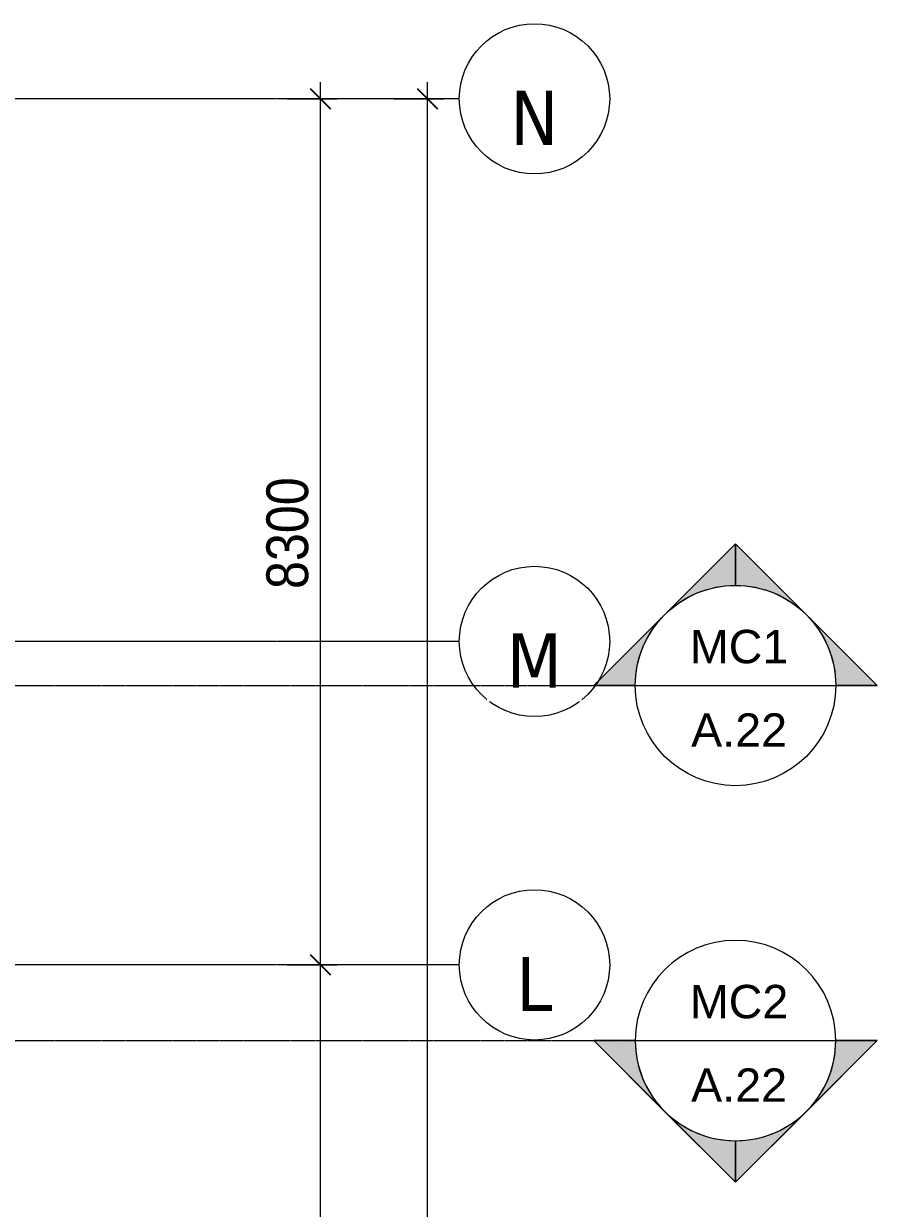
# Model space of a CAD drawing. Header units: millimetres. Extents: x 25998 to 252958, y -15958 to 83425.
# Drawn here: x 128709 to 136884, y 67604 to 78957 of the extents above; entities that cross this region are included whole.
import ezdxf

# ---------------------------------------------------------------- set-up
doc = ezdxf.new("R2010")
doc.units = ezdxf.units.MM
doc.linetypes.add('Dash Dot 3_16_', pattern=[7.9375, 4.7625, -1.5875, 0, -1.5875])
doc.linetypes.add('Grid Line', pattern=[22.225, 12.7, -3.175, 3.175, -3.175])
for name, color, linetype, lineweight in [('A-ANNO-DIMS', 211, 'Continuous', 9), ('A-ANNO-DIMS-160', 211, 'Continuous', 9), ('G-ANNO-SYMB', 111, 'Continuous', 9), ('G-ANNO-SYMB-1', 111, 'Dash Dot 3_16_', 18), ('S-GRID-1', 1, 'Grid Line', 9), ('S-GRID-IDEN', 1, 'Continuous', 9)]:
    doc.layers.add(name, color=color, linetype=linetype, lineweight=lineweight)
doc.styles.add('Arial_2', font='arial_0.ttf', dxfattribs={"height": 320})
doc.styles.add('Tahoma_B', font='tahomabd_0.ttf', dxfattribs={"height": 520})
doc.styles.add('UTM Avo', font='UTM Avo.ttf', dxfattribs={"width": 0.9, "height": 400})
doc.dimstyles.new('1_Dim_chi_tiet_2_5', dxfattribs={"dimscale": 304.8, "dimtxt": 399.720379, "dimasz": 0.629921, "dimexe": 0.524934, "dimexo": 0.0625, "dimgap": 0.052493, "dimtad": 1, "dimdec": 0, "dimrnd": 5, "dimzin": 0, "dimdsep": 46, "dimtxsty": 'UTM Avo', "dimblk1": 'OBLIQUE', "dimblk2": 'OBLIQUE', "dimsah": 1, "dimcen": 0.09, "dimdle": 0.524934, "dimazin": 0, "dimtfac": 1, "dimtdec": 4, "dimtix": 1, "dimtmove": 0, "dimatfit": 3, "dimfxl": 1.049869, "dimfxlon": 1, "dimtvp": 1, "dimtolj": 1, "dimtzin": 0, "dimarcsym": 2})

# ---------------------------------------------------------------- blocks, each defined once
blk = doc.blocks.new('Grid - M_Grid Head - Circle-353313-TKCS_MB TẦNG HẦM')
at = {"layer": 'S-GRID-IDEN'}
blk.add_circle((0, 0), 4.5, dxfattribs=at)
blk = doc.blocks.new('Section - M_Section Head - Filled-352373-TKCS_MB TẦNG HẦM')
at = {"layer": 'G-ANNO-SYMB'}
h = blk.add_hatch(color=256, dxfattribs=at)
edge = h.paths.add_edge_path()
edge.add_line((-6, 8.485), (-6, 6))
edge.add_arc((-6, 0), 6, 90, 135)
edge.add_line((-10.243, 4.243), (-6, 8.485))
h = blk.add_hatch(color=256, dxfattribs=at)
edge = h.paths.add_edge_path()
edge.add_line((-6, 8.485), (-1.757, 4.243))
edge.add_arc((-6, 0), 6, 45, 90)
edge.add_line((-6, 6), (-6, 8.485))
h = blk.add_hatch(color=256, dxfattribs=at)
edge = h.paths.add_edge_path()
edge.add_line((-14.485, 0), (-10.243, 4.243))
edge.add_arc((-6, 0), 6, 135, 180)
edge.add_line((-12, 0), (-14.485, 0))
h = blk.add_hatch(color=256, dxfattribs=at)
edge = h.paths.add_edge_path()
edge.add_line((2.485, 0), (0, 0))
edge.add_arc((-6, 0), 6, 360, 405)
edge.add_line((-1.757, 4.243), (2.485, 0))
for p, q in [((-6, 8.485), (-14.485, 0)), ((-6, 8.485), (-10.243, 4.243)), ((-6, 8.485), (2.485, 0)), ((-6, 6), (-6, 8.485)), ((-6, 8.485), (-6, 6)), ((-1.757, 4.243), (-6, 8.485)), ((-10.243, 4.243), (-14.485, 0)), ((2.485, 0), (-1.757, 4.243)), ((-14.485, 0), (-12, 0)), ((0, 0), (2.485, 0)), ((-12, 0), (-14.485, 0)), ((0, 0), (2.485, 0))]:
    blk.add_line(p, q, dxfattribs=at)
for start, end in [(360, 180), (90, 135), (45, 90), (135, 180), (360, 45), (180, 360)]:
    blk.add_arc((-6, 0), 6, start, end, dxfattribs=at)
blk = doc.blocks.new('DIMBLOCK58-TKCS_MB TẦNG HẦM')
at = {"layer": 'A-ANNO-DIMS-160'}
for p, q in [((131232, 69937), (131712, 69937)), ((131552, 69937), (131232, 69937)), ((131552, 61737), (131552, 69937)), ((131232, 61737), (131712, 61737)), ((131552, 61737), (131232, 61737))]:
    blk.add_line(p, q, dxfattribs=at)
at = {"layer": 'A-ANNO-DIMS-160', "lineweight": 25}
for p, q in [((131552, 69937), (131456, 70033)), ((131552, 69937), (131648, 69841)), ((131552, 61737), (131456, 61833)), ((131552, 61737), (131648, 61641))]:
    blk.add_line(p, q, dxfattribs=at)
at = {"layer": 'A-ANNO-DIMS-160', "color": 0, "insert": (131033, 65289), "char_height": 400, "width": 1314.64, "attachment_point": 1, "rotation": 90, "line_spacing_factor": 1.110334, "style": 'UTM Avo'}
blk.add_mtext('8200', dxfattribs=at)
blk = doc.blocks.new('_Oblique')
at = {"color": 0, "linetype": 'ByBlock', "lineweight": -2}
blk.add_line((-0.5, -0.5), (0.5, 0.5), dxfattribs=at)
blk = doc.blocks.new('DIMBLOCK59-TKCS_MB TẦNG HẦM')
at = {"layer": 'A-ANNO-DIMS-160'}
for p, q in [((131552, 69937), (131552, 78397)), ((131232, 78237), (131712, 78237)), ((131552, 78237), (131232, 78237)), ((131232, 69937), (131712, 69937)), ((131552, 69937), (131232, 69937))]:
    blk.add_line(p, q, dxfattribs=at)
at = {"layer": 'A-ANNO-DIMS-160', "lineweight": 25}
for p, q in [((131552, 78237), (131456, 78333)), ((131552, 78237), (131648, 78141)), ((131552, 69937), (131456, 70033)), ((131552, 69937), (131648, 69841))]:
    blk.add_line(p, q, dxfattribs=at)
at = {"layer": 'A-ANNO-DIMS-160', "color": 0, "insert": (131033, 73539), "char_height": 400, "width": 1314.64, "attachment_point": 1, "rotation": 90, "line_spacing_factor": 1.110334, "style": 'UTM Avo'}
blk.add_mtext('8300', dxfattribs=at)
blk = doc.blocks.new('DIMBLOCK60-TKCS_MB TẦNG HẦM')
at = {"layer": 'A-ANNO-DIMS-160'}
for p, q in [((132577, 17077), (132577, 78397)), ((132257, 78237), (132737, 78237)), ((132577, 78237), (132257, 78237)), ((132257, 17237), (132737, 17237)), ((132577, 17237), (132257, 17237))]:
    blk.add_line(p, q, dxfattribs=at)
at = {"layer": 'A-ANNO-DIMS-160', "lineweight": 25}
for p, q in [((132577, 78237), (132481, 78333)), ((132577, 78237), (132673, 78141)), ((132577, 17237), (132481, 17333)), ((132577, 17237), (132673, 17141))]:
    blk.add_line(p, q, dxfattribs=at)
at = {"layer": 'A-ANNO-DIMS-160', "color": 0, "insert": (132057, 47052), "char_height": 400, "width": 1643.29, "attachment_point": 1, "rotation": 90, "line_spacing_factor": 1.110334, "style": 'UTM Avo'}
blk.add_mtext('61000', dxfattribs=at)

msp = doc.modelspace()

# ---------------------------------------------------------------- linework, layer by layer
at = {"layer": 'G-ANNO-SYMB'}
for p, q in [((134566.1, 72614.1), (136486.1, 72614.1)), ((134566.1, 69211.5), (136486.1, 69211.5))]:
    msp.add_line(p, q, dxfattribs=at)
at = {"layer": 'G-ANNO-SYMB-1'}
msp.add_line((26379.4, 69211.5), (134566.1, 69211.5), dxfattribs=at)
at = {"layer": 'S-GRID-1'}
for p, q in [((128880.9, 78236.9), (31838.8, 78236.9)), ((132880.9, 78236.9), (128880.9, 78236.9)), ((128880.9, 73036.9), (31838.8, 73036.9)), ((132880.9, 73036.9), (128880.9, 73036.9)), ((128880.9, 69936.9), (31838.8, 69936.9)), ((132880.9, 69936.9), (128880.9, 69936.9))]:
    msp.add_line(p, q, dxfattribs=at)

# ---------------------------------------------------------------- block references
at = {"layer": 'G-ANNO-SYMB', "extrusion": (0, 0, -1), "xscale": 159.9999999999999, "yscale": 159.9999999999999, "zscale": 159.9999999999999}
msp.add_blockref('Section - M_Section Head - Filled-352373-TKCS_MB TẦNG HẦM', (-134566.1, 72614.1), dxfattribs=at)
at = {"layer": 'G-ANNO-SYMB', "xscale": 159.9999999999999, "yscale": 159.9999999999999, "zscale": 159.9999999999999, "rotation": 180}
msp.add_blockref('Section - M_Section Head - Filled-352373-TKCS_MB TẦNG HẦM', (134566.1, 69211.5), dxfattribs=at)
at = {"layer": 'S-GRID-IDEN', "xscale": 159.9999999999999, "yscale": 159.9999999999999, "zscale": 159.9999999999999}
for p, rotation in [((133600.9, 78236.9), 89.9999999999998), ((133600.9, 73036.9), 89.99999999999982), ((133600.9, 69936.9), 89.99999999999982)]:
    msp.add_blockref('Grid - M_Grid Head - Circle-353313-TKCS_MB TẦNG HẦM', p, dxfattribs=dict(at, rotation=rotation))

# ---------------------------------------------------------------- texts
at = {"layer": 'G-ANNO-SYMB', "char_height": 320, "attachment_point": 5, "line_spacing_factor": 0.936439, "style": 'Arial_2'}
for s, insert, width in [('\\pt2032,4064,6096,8128,10160,12192,14224,16256,18288,20320,22352,24384,26416,28448,30480,32512,34544,36576,38608,40640,42672,44704,46736,48768,50800,52832,54864,56896,58928,60960,62992,65024;MC1', (135560.1, 72985.2), 963.2), ('\\pt2032,4064,6096,8128,10160,12192,14224,16256,18288,20320,22352,24384,26416,28448,30480,32512,34544,36576,38608,40640,42672,44704,46736,48768,50800,52832,54864,56896,58928,60960,62992,65024;A.22', (135560.1, 72187), 952), ('\\pt2032,4064,6096,8128,10160,12192,14224,16256,18288,20320,22352,24384,26416,28448,30480,32512,34544,36576,38608,40640,42672,44704,46736,48768,50800,52832,54864,56896,58928,60960,62992,65024;MC2', (135560.1, 69582.7), 963.2), ('\\pt2032,4064,6096,8128,10160,12192,14224,16256,18288,20320,22352,24384,26416,28448,30480,32512,34544,36576,38608,40640,42672,44704,46736,48768,50800,52832,54864,56896,58928,60960,62992,65024;A.22', (135560.1, 68784.4), 952)]:
    msp.add_mtext(s, dxfattribs=dict(at, insert=insert, width=width))

# ---------------------------------------------------------------- dimensions: what is measured, and where the dimension line sits
at = {"layer": 'A-ANNO-DIMS'}
for base, p1, p2, override, picture, middle in [((131552.2, 78236.9), (131232.2, 69936.9), (131232.2, 78236.9), {"dimpost": '<>', "dimfxl": 8300}, 'DIMBLOCK59-TKCS_MB TẦNG HẦM', (131329.3, 74086.9)), ((132577, 78236.9), (132257, 17236.9), (132257, 78236.9), {"dimpost": '<>', "dimfxl": 61000}, 'DIMBLOCK60-TKCS_MB TẦNG HẦM', (132354, 47736.9)), ((131552.2, 69936.9), (131232.2, 61736.9), (131232.2, 69936.9), {"dimpost": '<>', "dimfxl": 8200}, 'DIMBLOCK58-TKCS_MB TẦNG HẦM', (131329.3, 65836.9))]:
    dim = msp.add_linear_dim(base=base, p1=p1, p2=p2, angle=90, dimstyle='1_Dim_chi_tiet_2_5', override=override, dxfattribs=at)
    dim.commit()
    dim.dimension.update_dxf_attribs({"geometry": picture, "text_midpoint": middle})

# ---------------------------------------------------------------- next in the draw order: texts
at = {"layer": 'S-GRID-IDEN', "char_height": 520, "attachment_point": 5, "line_spacing_factor": 0.996129, "style": 'Tahoma_B', "bg_fill": 3, "box_fill_scale": 1.25, "bg_fill_color": 256, "bg_fill_true_color": 13158600, "bg_fill_transparency": 0}
for s, insert, width in [('\\pt2031.9988,4063.9976,6096.0016,8128.0004,10159.9992,12191.998,14224.002,16256.0008,18287.9996,20319.9984,22352.0024,24384.0012,26416,28447.9988,30479.9976,32512.0016,34544.0004,36575.9992,38607.998,40640.002,42672.0008,44703.9996,46735.9984,48768.0024,50800.0012,52832,54863.9988,56895.9976,58928.0016,60960.0004,62991.9992,65023.998;N', (133599.5, 78053.6), 561.6), ('\\pt2031.9988,4063.9976,6096.0016,8128.0004,10159.9992,12191.998,14224.002,16256.0008,18287.9996,20319.9984,22352.0024,24384.0012,26416,28447.9988,30479.9976,32512.0016,34544.0004,36575.9992,38607.998,40640.002,42672.0008,44703.9996,46735.9984,48768.0024,50800.0012,52832,54863.9988,56895.9976,58928.0016,60960.0004,62991.9992,65023.998;M', (133599.5, 72853.6), 646.4), ('\\pt2031.9988,4063.9976,6096.0016,8128.0004,10159.9992,12191.998,14224.002,16256.0008,18287.9996,20319.9984,22352.0024,24384.0012,26416,28447.9988,30479.9976,32512.0016,34544.0004,36575.9992,38607.998,40640.002,42672.0008,44703.9996,46735.9984,48768.0024,50800.0012,52832,54863.9988,56895.9976,58928.0016,60960.0004,62991.9992,65023.998;L', (133599.5, 69753.6), 412.8)]:
    msp.add_mtext(s, dxfattribs=dict(at, insert=insert, width=width))

# ---------------------------------------------------------------- next in the draw order: linework, layer by layer
at = {"layer": 'G-ANNO-SYMB-1'}
msp.add_line((26379.4, 72614.1), (134566.1, 72614.1), dxfattribs=at)

doc.saveas('drawing.dxf')
